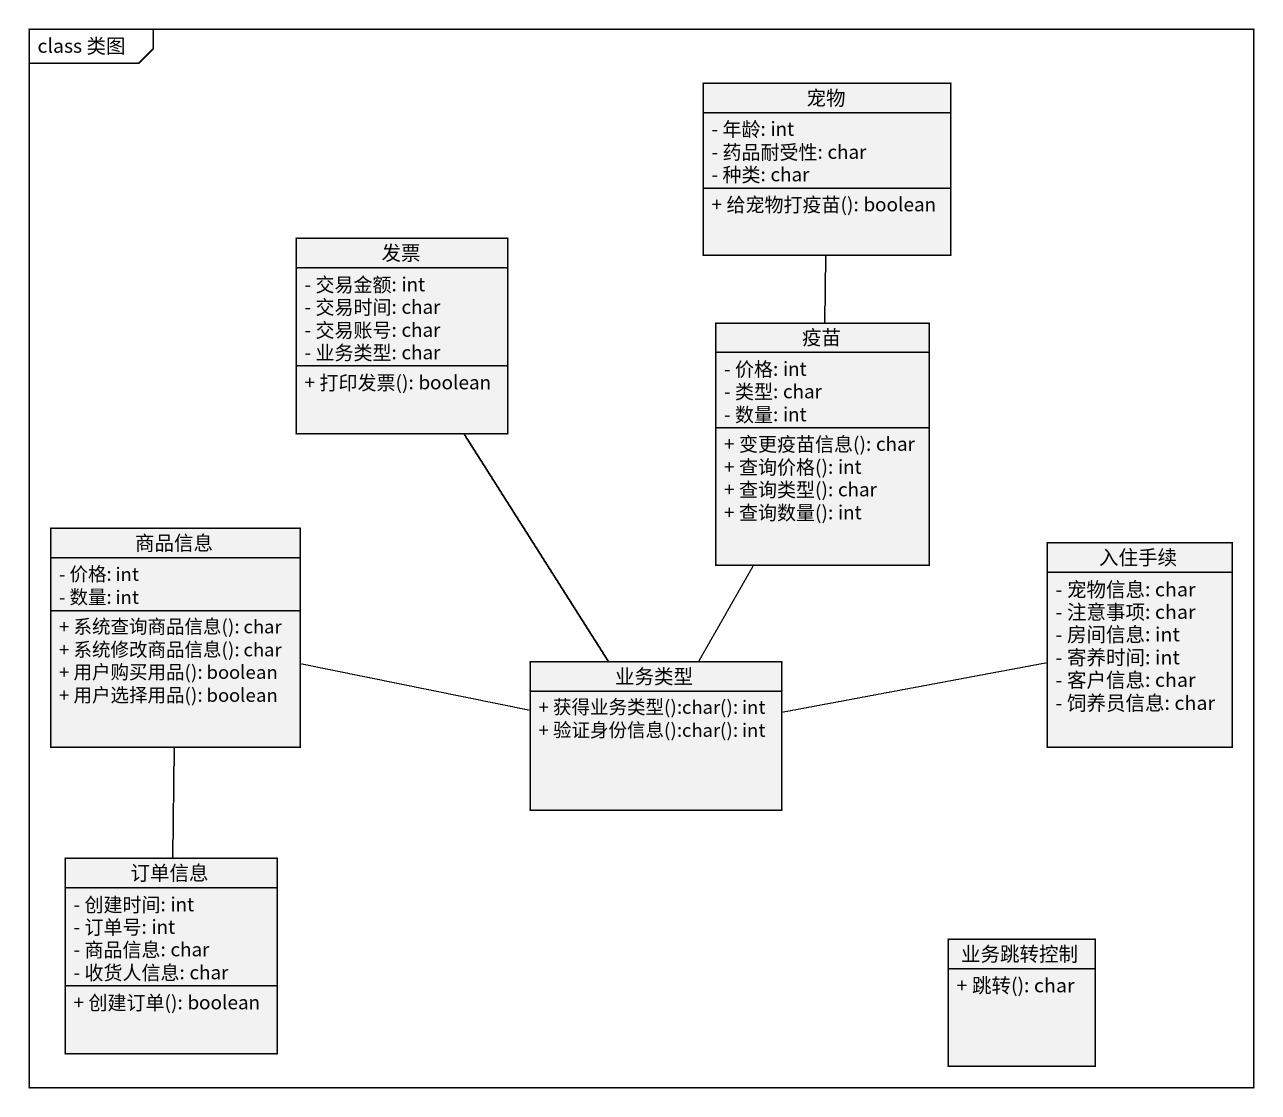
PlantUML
@startuml
mainframe class 类图
hide circle
hide empty members
skinparam classAttributeIconSize 0
class 宠物 {
  - 年龄: int
  - 药品耐受性: char
  - 种类: char
  + 给宠物打疫苗(): boolean
}
class 发票 {
  - 交易金额: int
  - 交易时间: char
  - 交易账号: char
  - 业务类型: char
  + 打印发票(): boolean
}
class 疫苗 {
  - 价格: int
  - 类型: char
  - 数量: int
  + 变更疫苗信息(): char
  + 查询价格(): int
  + 查询类型(): char
  + 查询数量(): int
}
class 商品信息 {
  - 价格: int
  - 数量: int
  + 系统查询商品信息(): char
  + 系统修改商品信息(): char
  + 用户购买用品(): boolean
  + 用户选择用品(): boolean
}
class 入住手续 {
  - 宠物信息: char
  - 注意事项: char
  - 房间信息: int
  - 寄养时间: int
  - 客户信息: char
  - 饲养员信息: char
}
class 业务类型 {
  + 获得业务类型():char(): int
  + 验证身份信息():char(): int
}
class 订单信息 {
  - 创建时间: int
  - 订单号: int
  - 商品信息: char
  - 收货人信息: char
  + 创建订单(): boolean
}
class 业务跳转控制 {
  + 跳转(): char
}
宠物 -- 疫苗
疫苗 -- 业务类型
商品信息 -- 订单信息
业务类型 -up- 发票
业务类型 -left- 商品信息
业务类型 -right- 入住手续
@enduml
